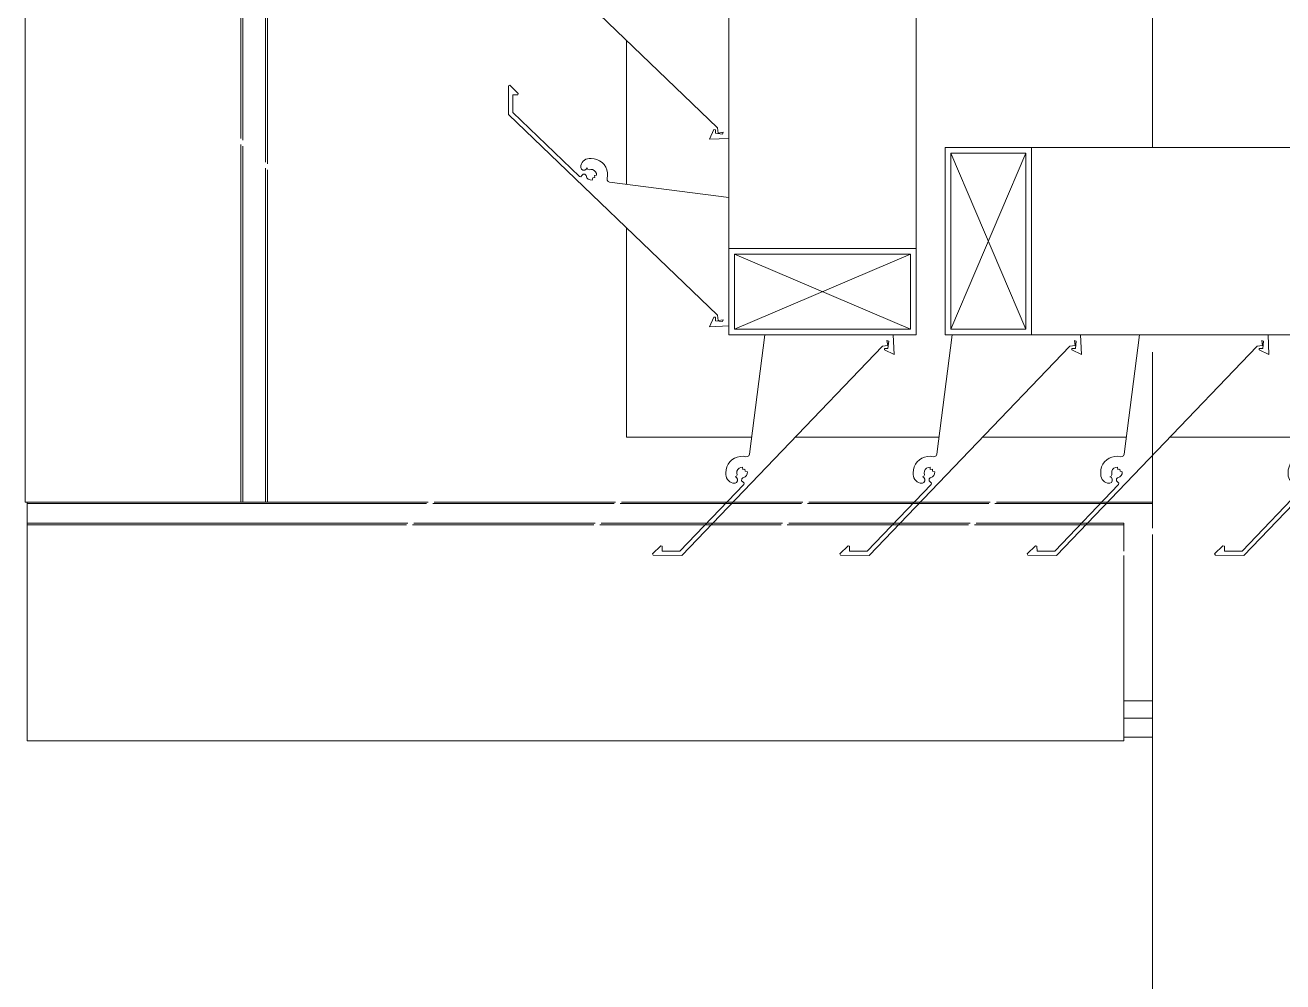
# Model space of a CAD drawing. Header units: millimetres. Extents: x -220592 to 404889, y -217665 to 38245.
# Drawn here: x 27509.5 to 27945.8, y -45091.6 to -44759.9 of the extents above; entities that cross this region are included whole.
import ezdxf

# ---------------------------------------------------------------- set-up
doc = ezdxf.new("R2010")
doc.units = ezdxf.units.MM
doc.linetypes.add('XKITLINE00', pattern=[0])
doc.layers.add('000 - 0_HIDE_OBJ_FRAMING_DEF_SUB_1', color=7, linetype='Continuous')
doc.layers.add('Part', color=7, linetype='Continuous', lineweight=0)

# ---------------------------------------------------------------- blocks, each defined once
blk = doc.blocks.new('*A13653')
at = {"layer": 'Part', "color": 7, "linetype": 'XKITLINE00', "lineweight": 0}
for p, q in [((-172.663349, 66.697415), (-172.663349, 67.196167)), ((-172.663349, 65.820805), (-172.663349, 66.546167)), ((-172.663349, 65.820805), (-172.229659, 65.820805)), ((-172.078411, 65.820805), (-171.579659, 65.820805)), ((-171.428411, 65.820805), (-170.929659, 65.820805)), ((-170.778411, 65.820805), (-170.279659, 65.820805))]:
    blk.add_line(p, q, dxfattribs=at)
blk = doc.blocks.new('*A13657')
at = {"layer": 'Part', "color": 7, "linetype": 'XKITLINE00', "lineweight": 0}
for p, q in [((-171.258652, 66.825501), (-161.638519, 66.825501)), ((-171.088523, 66.175501), (-170.884226, 66.175501)), ((-170.438523, 66.175501), (-170.234226, 66.175501))]:
    blk.add_line(p, q, dxfattribs=at)
blk = doc.blocks.new('*A13718')
at = {"layer": 'Part', "color": 7, "linetype": 'XKITLINE00', "lineweight": 0}
for p, q in [((-171.658652, 66.475475), (-171.658652, 77.756161)), ((-172.308652, 66.651982), (-172.308652, 66.856279))]:
    blk.add_line(p, q, dxfattribs=at)
blk = doc.blocks.new('*A13776')
at = {"layer": 'Part', "color": 7, "linetype": 'XKITLINE00', "lineweight": 0}
for p, q in [((-173.072824, 67.039018), (-173.073377, 66.939867)), ((-173.068143, 67.041486), (-173.072824, 67.039018)), ((-173.039494, 67.012598), (-173.068143, 67.041486)), ((-173.040579, 67.007677), (-173.039494, 67.012598)), ((-173.058341, 66.946233), (-173.057999, 67.00758)), ((-173.057999, 67.00758), (-173.040579, 67.007677)), ((-173.073377, 66.939867), (-172.348255, 66.243621)), ((-172.827326, 66.724831), (-173.058341, 66.946233)), ((-172.822163, 66.762893), (-172.822659, 66.755123)), ((-172.822659, 66.755123), (-172.820019, 66.749649)), ((-172.820428, 66.768389), (-172.822163, 66.762893)), ((-172.817674, 66.773452), (-172.820428, 66.768389)), ((-172.820019, 66.749649), (-172.814875, 66.746412)), ((-172.814002, 66.777895), (-172.817674, 66.773452)), ((-172.809549, 66.781553), (-172.814002, 66.777895)), ((-172.804479, 66.784293), (-172.809549, 66.781553)), ((-172.808797, 66.7464), (-172.803641, 66.749618)), ((-172.798978, 66.786012), (-172.804479, 66.784293)), ((-172.803641, 66.749618), (-172.800699, 66.75509)), ((-172.800699, 66.75509), (-172.798669, 66.750109)), ((-172.79325, 66.786648), (-172.798978, 66.786012)), ((-172.798669, 66.750109), (-172.793858, 66.747702)), ((-172.793858, 66.747702), (-172.78794, 66.748607)), ((-172.786451, 66.786746), (-172.79325, 66.786648)), ((-172.78794, 66.748607), (-172.78144, 66.748263)), ((-172.776238, 66.785961), (-172.786451, 66.786746)), ((-172.78144, 66.748263), (-172.775472, 66.745665)), ((-172.766337, 66.783338), (-172.776238, 66.785961)), ((-172.757074, 66.778965), (-172.766337, 66.783338)), ((-172.748758, 66.772986), (-172.757074, 66.778965)), ((-172.741662, 66.7656), (-172.748758, 66.772986)), ((-172.736022, 66.75705), (-172.741662, 66.7656)), ((-172.732024, 66.74762), (-172.736022, 66.75705)), ((-172.822166, 66.723739), (-172.827326, 66.724831)), ((-172.818512, 66.728366), (-172.822166, 66.723739)), ((-172.814048, 66.73222), (-172.818512, 66.728366)), ((-172.814875, 66.746412), (-172.808797, 66.7464)), ((-172.808154, 66.732014), (-172.814048, 66.73222)), ((-172.803971, 66.727857), (-172.808154, 66.732014)), ((-172.800857, 66.720283), (-172.803971, 66.727857)), ((-172.79619, 66.715497), (-172.800857, 66.720283)), ((-172.790114, 66.712707), (-172.79619, 66.715497)), ((-172.783442, 66.712284), (-172.790114, 66.712707)), ((-172.78112, 66.719675), (-172.783442, 66.712284)), ((-172.773955, 66.720619), (-172.78112, 66.719675)), ((-172.775472, 66.745665), (-172.77079, 66.741143)), ((-172.767418, 66.728785), (-172.775124, 66.727679)), ((-172.775124, 66.727679), (-172.773955, 66.720619)), ((-172.77079, 66.741143), (-172.767988, 66.735269)), ((-172.767988, 66.735269), (-172.767418, 66.728785)), ((-172.729801, 66.737621), (-172.732024, 66.74762)), ((-172.730912, 66.717251), (-172.729426, 66.727385)), ((-172.730672, 66.711728), (-172.730912, 66.717251)), ((-172.727536, 66.707177), (-172.730672, 66.711728)), ((-172.729426, 66.727385), (-172.729801, 66.737621)), ((-172.722461, 66.704987), (-172.727536, 66.707177)), ((-172.308455, 66.651957), (-172.722461, 66.704987)), ((-172.308462, 66.206287), (-172.308455, 66.651957)), ((-172.360613, 66.237152), (-172.376148, 66.203665)), ((-172.35549, 66.23674), (-172.360613, 66.237152)), ((-172.355361, 66.224549), (-172.35549, 66.23674)), ((-172.355361, 66.224549), (-172.330378, 66.221409)), ((-172.348255, 66.243621), (-172.345358, 66.225078)), ((-172.345358, 66.225078), (-172.328342, 66.227982)), ((-172.328342, 66.227982), (-172.330378, 66.221409)), ((-172.376148, 66.203665), (-172.308462, 66.206287))]:
    blk.add_line(p, q, dxfattribs=at)
blk = doc.blocks.new('*A13777')
at = {"layer": 'Part', "color": 7, "linetype": 'XKITLINE00', "lineweight": 0}
for p, q in [((-173.072824, 67.689018), (-173.073377, 67.589867)), ((-173.068143, 67.691486), (-173.072824, 67.689018)), ((-173.039494, 67.662598), (-173.068143, 67.691486)), ((-173.058341, 67.596233), (-173.057999, 67.65758)), ((-173.057999, 67.65758), (-173.040579, 67.657677)), ((-173.040579, 67.657677), (-173.039494, 67.662598)), ((-173.073377, 67.589867), (-172.348255, 66.893621)), ((-172.827326, 67.374831), (-173.058341, 67.596233)), ((-172.822163, 67.412893), (-172.822659, 67.405123)), ((-172.822659, 67.405123), (-172.820019, 67.399649)), ((-172.820428, 67.418389), (-172.822163, 67.412893)), ((-172.817674, 67.423452), (-172.820428, 67.418389)), ((-172.814002, 67.427895), (-172.817674, 67.423452)), ((-172.809549, 67.431553), (-172.814002, 67.427895)), ((-172.804479, 67.434293), (-172.809549, 67.431553)), ((-172.798978, 67.436012), (-172.804479, 67.434293)), ((-172.803641, 67.399618), (-172.800699, 67.40509)), ((-172.800699, 67.40509), (-172.798669, 67.400109)), ((-172.79325, 67.436648), (-172.798978, 67.436012)), ((-172.786451, 67.436746), (-172.79325, 67.436648)), ((-172.776238, 67.435961), (-172.786451, 67.436746)), ((-172.766337, 67.433338), (-172.776238, 67.435961)), ((-172.757074, 67.428965), (-172.766337, 67.433338)), ((-172.748758, 67.422986), (-172.757074, 67.428965)), ((-172.741662, 67.4156), (-172.748758, 67.422986)), ((-172.736022, 67.40705), (-172.741662, 67.4156)), ((-172.732024, 67.39762), (-172.736022, 67.40705)), ((-172.822166, 67.373739), (-172.827326, 67.374831)), ((-172.818512, 67.378366), (-172.822166, 67.373739)), ((-172.820019, 67.399649), (-172.814875, 67.396412)), ((-172.814048, 67.38222), (-172.818512, 67.378366)), ((-172.814875, 67.396412), (-172.808797, 67.3964)), ((-172.808154, 67.382014), (-172.814048, 67.38222)), ((-172.808797, 67.3964), (-172.803641, 67.399618)), ((-172.803971, 67.377857), (-172.808154, 67.382014)), ((-172.800857, 67.370283), (-172.803971, 67.377857)), ((-172.79619, 67.365497), (-172.800857, 67.370283)), ((-172.798669, 67.400109), (-172.793858, 67.397702)), ((-172.790114, 67.362707), (-172.79619, 67.365497)), ((-172.793858, 67.397702), (-172.78794, 67.398607)), ((-172.783442, 67.362284), (-172.790114, 67.362707)), ((-172.78794, 67.398607), (-172.78144, 67.398263)), ((-172.78112, 67.369675), (-172.783442, 67.362284)), ((-172.78144, 67.398263), (-172.775472, 67.395665)), ((-172.773955, 67.370619), (-172.78112, 67.369675)), ((-172.775472, 67.395665), (-172.77079, 67.391143)), ((-172.767418, 67.378785), (-172.775124, 67.377679)), ((-172.775124, 67.377679), (-172.773955, 67.370619)), ((-172.77079, 67.391143), (-172.767988, 67.385269)), ((-172.767988, 67.385269), (-172.767418, 67.378785)), ((-172.729801, 67.387621), (-172.732024, 67.39762)), ((-172.730912, 67.367251), (-172.729426, 67.377385)), ((-172.730672, 67.361728), (-172.730912, 67.367251)), ((-172.727536, 67.357177), (-172.730672, 67.361728)), ((-172.729426, 67.377385), (-172.729801, 67.387621)), ((-172.722461, 67.354987), (-172.727536, 67.357177)), ((-172.308455, 67.301957), (-172.722461, 67.354987)), ((-172.308462, 66.856287), (-172.308455, 67.301957)), ((-172.360613, 66.887152), (-172.376148, 66.853665)), ((-172.35549, 66.88674), (-172.360613, 66.887152)), ((-172.355361, 66.874549), (-172.35549, 66.88674)), ((-172.348255, 66.893621), (-172.345358, 66.875078)), ((-172.376148, 66.853665), (-172.308462, 66.856287)), ((-172.355361, 66.874549), (-172.330378, 66.871409)), ((-172.345358, 66.875078), (-172.328342, 66.877982)), ((-172.328342, 66.877982), (-172.330378, 66.871409))]:
    blk.add_line(p, q, dxfattribs=at)
blk = doc.blocks.new('*A13788')
at = {"layer": 'Part', "color": 7, "linetype": 'XKITLINE00', "lineweight": 0}
for p, q in [((-172.308652, 66.175475), (-172.308652, 66.475475)), ((-171.658652, 66.475475), (-172.308652, 66.475475)), ((-172.288652, 66.195475), (-171.678652, 66.455475)), ((-172.288652, 66.455475), (-171.678652, 66.195475)), ((-172.288652, 66.195475), (-172.288652, 66.455475)), ((-172.288652, 66.455475), (-171.678652, 66.455475)), ((-171.678652, 66.455475), (-171.678652, 66.195475)), ((-171.658652, 66.175475), (-171.658652, 66.475475)), ((-171.678652, 66.195475), (-172.288652, 66.195475)), ((-172.308652, 66.175475), (-171.658652, 66.175475))]:
    blk.add_line(p, q, dxfattribs=at)
blk = doc.blocks.new('*A13792')
at = {"layer": 'Part', "color": 7, "linetype": 'XKITLINE00', "lineweight": 0}
for p, q in [((-170.234201, 66.175699), (-170.287231, 65.761693)), ((-169.788531, 66.175691), (-170.234201, 66.175699)), ((-169.825865, 66.135899), (-169.807322, 66.138796)), ((-169.807322, 66.138796), (-169.810226, 66.155812)), ((-169.810226, 66.155812), (-169.803653, 66.153776)), ((-169.806793, 66.128793), (-169.803653, 66.153776)), ((-169.785909, 66.108006), (-169.788531, 66.175691)), ((-170.522111, 65.410777), (-169.825865, 66.135899)), ((-169.818984, 66.128664), (-169.819396, 66.123541)), ((-169.819396, 66.123541), (-169.785909, 66.108006)), ((-169.806793, 66.128793), (-169.818984, 66.128664)), ((-170.339294, 65.748132), (-170.347844, 65.742492)), ((-170.329864, 65.75213), (-170.339294, 65.748132)), ((-170.319865, 65.754353), (-170.329864, 65.75213)), ((-170.309629, 65.754728), (-170.319865, 65.754353)), ((-170.299495, 65.753242), (-170.309629, 65.754728)), ((-170.293972, 65.753481), (-170.299495, 65.753242)), ((-170.289421, 65.756618), (-170.293972, 65.753481)), ((-170.287231, 65.761693), (-170.289421, 65.756618)), ((-170.368205, 65.707916), (-170.36899, 65.697703)), ((-170.365582, 65.717817), (-170.368205, 65.707916)), ((-170.361209, 65.727079), (-170.365582, 65.717817)), ((-170.355231, 65.735396), (-170.361209, 65.727079)), ((-170.347844, 65.742492), (-170.355231, 65.735396)), ((-170.330851, 65.696214), (-170.330507, 65.702714)), ((-170.330507, 65.702714), (-170.327909, 65.708682)), ((-170.327909, 65.708682), (-170.323387, 65.713364)), ((-170.323387, 65.713364), (-170.317513, 65.716166)), ((-170.317513, 65.716166), (-170.311029, 65.716735)), ((-170.311029, 65.716735), (-170.309923, 65.709029)), ((-170.309923, 65.709029), (-170.302863, 65.710199)), ((-170.302863, 65.710199), (-170.301919, 65.703034)), ((-170.301919, 65.703034), (-170.294528, 65.700712)), ((-170.294528, 65.700712), (-170.294951, 65.69404)), ((-170.36899, 65.697703), (-170.368892, 65.690904)), ((-170.368892, 65.690904), (-170.368256, 65.685176)), ((-170.368256, 65.685176), (-170.366537, 65.679675)), ((-170.366537, 65.679675), (-170.363797, 65.674605)), ((-170.363797, 65.674605), (-170.360139, 65.670151)), ((-170.360139, 65.670151), (-170.355696, 65.66648)), ((-170.355696, 65.66648), (-170.350633, 65.663726)), ((-170.350633, 65.663726), (-170.345137, 65.661991)), ((-170.345137, 65.661991), (-170.337367, 65.661495)), ((-170.337367, 65.661495), (-170.331893, 65.664135)), ((-170.337334, 65.683455), (-170.332353, 65.685485)), ((-170.331862, 65.680513), (-170.337334, 65.683455)), ((-170.332353, 65.685485), (-170.329946, 65.690296)), ((-170.331893, 65.664135), (-170.328656, 65.669279)), ((-170.328644, 65.675356), (-170.331862, 65.680513)), ((-170.329946, 65.690296), (-170.330851, 65.696214)), ((-170.328656, 65.669279), (-170.328644, 65.675356)), ((-170.314258, 65.676), (-170.314464, 65.670106)), ((-170.314464, 65.670106), (-170.31061, 65.665642)), ((-170.310101, 65.680183), (-170.314258, 65.676)), ((-170.31061, 65.665642), (-170.305983, 65.661987)), ((-170.302527, 65.683297), (-170.310101, 65.680183)), ((-170.305983, 65.661987), (-170.307075, 65.656828)), ((-170.297741, 65.687964), (-170.302527, 65.683297)), ((-170.294951, 65.69404), (-170.297741, 65.687964)), ((-170.307075, 65.656828), (-170.528477, 65.425812)), ((-170.594842, 65.44466), (-170.62373, 65.416011)), ((-170.589921, 65.443575), (-170.594842, 65.44466)), ((-170.589824, 65.426155), (-170.589921, 65.443575)), ((-170.62373, 65.416011), (-170.621262, 65.41133)), ((-170.621262, 65.41133), (-170.522111, 65.410777)), ((-170.528477, 65.425812), (-170.589824, 65.426155))]:
    blk.add_line(p, q, dxfattribs=at)
blk = doc.blocks.new('*A13793')
at = {"layer": 'Part', "color": 7, "linetype": 'XKITLINE00', "lineweight": 0}
for p, q in [((-170.884201, 66.175699), (-170.937231, 65.761693)), ((-170.438531, 66.175691), (-170.884201, 66.175699)), ((-170.475865, 66.135899), (-170.457322, 66.138796)), ((-170.457322, 66.138796), (-170.460226, 66.155812)), ((-170.460226, 66.155812), (-170.453653, 66.153776)), ((-170.456793, 66.128793), (-170.453653, 66.153776)), ((-170.435909, 66.108006), (-170.438531, 66.175691)), ((-171.172111, 65.410777), (-170.475865, 66.135899)), ((-170.468984, 66.128664), (-170.469396, 66.123541)), ((-170.469396, 66.123541), (-170.435909, 66.108006)), ((-170.456793, 66.128793), (-170.468984, 66.128664)), ((-170.989294, 65.748132), (-170.997844, 65.742492)), ((-170.979864, 65.75213), (-170.989294, 65.748132)), ((-170.969865, 65.754353), (-170.979864, 65.75213)), ((-170.959629, 65.754728), (-170.969865, 65.754353)), ((-170.949495, 65.753242), (-170.959629, 65.754728)), ((-170.943972, 65.753481), (-170.949495, 65.753242)), ((-170.939421, 65.756618), (-170.943972, 65.753481)), ((-170.937231, 65.761693), (-170.939421, 65.756618)), ((-171.018205, 65.707916), (-171.01899, 65.697703)), ((-171.015582, 65.717817), (-171.018205, 65.707916)), ((-171.011209, 65.727079), (-171.015582, 65.717817)), ((-171.005231, 65.735396), (-171.011209, 65.727079)), ((-170.997844, 65.742492), (-171.005231, 65.735396)), ((-170.980851, 65.696214), (-170.980507, 65.702714)), ((-170.980507, 65.702714), (-170.977909, 65.708682)), ((-170.977909, 65.708682), (-170.973387, 65.713364)), ((-170.973387, 65.713364), (-170.967513, 65.716166)), ((-170.967513, 65.716166), (-170.961029, 65.716735)), ((-170.961029, 65.716735), (-170.959923, 65.709029)), ((-170.959923, 65.709029), (-170.952863, 65.710199)), ((-170.952863, 65.710199), (-170.951919, 65.703034)), ((-170.951919, 65.703034), (-170.944528, 65.700712)), ((-170.944528, 65.700712), (-170.944951, 65.69404)), ((-171.01899, 65.697703), (-171.018892, 65.690904)), ((-171.018892, 65.690904), (-171.018256, 65.685176)), ((-171.018256, 65.685176), (-171.016537, 65.679675)), ((-171.016537, 65.679675), (-171.013797, 65.674605)), ((-171.013797, 65.674605), (-171.010139, 65.670151)), ((-171.010139, 65.670151), (-171.005696, 65.66648)), ((-171.005696, 65.66648), (-171.000633, 65.663726)), ((-171.000633, 65.663726), (-170.995137, 65.661991)), ((-170.995137, 65.661991), (-170.987367, 65.661495)), ((-170.987367, 65.661495), (-170.981893, 65.664135)), ((-170.987334, 65.683455), (-170.982353, 65.685485)), ((-170.981862, 65.680513), (-170.987334, 65.683455)), ((-170.982353, 65.685485), (-170.979946, 65.690296)), ((-170.981893, 65.664135), (-170.978656, 65.669279)), ((-170.978644, 65.675356), (-170.981862, 65.680513)), ((-170.979946, 65.690296), (-170.980851, 65.696214)), ((-170.978656, 65.669279), (-170.978644, 65.675356)), ((-170.964258, 65.676), (-170.964464, 65.670106)), ((-170.964464, 65.670106), (-170.96061, 65.665642)), ((-170.960101, 65.680183), (-170.964258, 65.676)), ((-170.96061, 65.665642), (-170.955983, 65.661987)), ((-170.952527, 65.683297), (-170.960101, 65.680183)), ((-170.955983, 65.661987), (-170.957075, 65.656828)), ((-170.947741, 65.687964), (-170.952527, 65.683297)), ((-170.944951, 65.69404), (-170.947741, 65.687964)), ((-170.957075, 65.656828), (-171.178477, 65.425812)), ((-171.244842, 65.44466), (-171.27373, 65.416011)), ((-171.239921, 65.443575), (-171.244842, 65.44466)), ((-171.239824, 65.426155), (-171.239921, 65.443575)), ((-171.27373, 65.416011), (-171.271262, 65.41133)), ((-171.271262, 65.41133), (-171.172111, 65.410777)), ((-171.178477, 65.425812), (-171.239824, 65.426155))]:
    blk.add_line(p, q, dxfattribs=at)
blk = doc.blocks.new('*A13794')
at = {"layer": 'Part', "color": 7, "linetype": 'XKITLINE00', "lineweight": 0}
for p, q in [((-171.534201, 66.175699), (-171.587231, 65.761693)), ((-171.088531, 66.175691), (-171.534201, 66.175699)), ((-171.125865, 66.135899), (-171.107322, 66.138796)), ((-171.107322, 66.138796), (-171.110226, 66.155812)), ((-171.110226, 66.155812), (-171.103653, 66.153776)), ((-171.106793, 66.128793), (-171.103653, 66.153776)), ((-171.085909, 66.108006), (-171.088531, 66.175691)), ((-171.822111, 65.410777), (-171.125865, 66.135899)), ((-171.118984, 66.128664), (-171.119396, 66.123541)), ((-171.119396, 66.123541), (-171.085909, 66.108006)), ((-171.106793, 66.128793), (-171.118984, 66.128664)), ((-171.639294, 65.748132), (-171.647844, 65.742492)), ((-171.629864, 65.75213), (-171.639294, 65.748132)), ((-171.619865, 65.754353), (-171.629864, 65.75213)), ((-171.609629, 65.754728), (-171.619865, 65.754353)), ((-171.599495, 65.753242), (-171.609629, 65.754728)), ((-171.593972, 65.753481), (-171.599495, 65.753242)), ((-171.589421, 65.756618), (-171.593972, 65.753481)), ((-171.587231, 65.761693), (-171.589421, 65.756618)), ((-171.668205, 65.707916), (-171.66899, 65.697703)), ((-171.665582, 65.717817), (-171.668205, 65.707916)), ((-171.661209, 65.727079), (-171.665582, 65.717817)), ((-171.655231, 65.735396), (-171.661209, 65.727079)), ((-171.647844, 65.742492), (-171.655231, 65.735396)), ((-171.630851, 65.696214), (-171.630507, 65.702714)), ((-171.630507, 65.702714), (-171.627909, 65.708682)), ((-171.627909, 65.708682), (-171.623387, 65.713364)), ((-171.623387, 65.713364), (-171.617513, 65.716166)), ((-171.617513, 65.716166), (-171.611029, 65.716735)), ((-171.611029, 65.716735), (-171.609923, 65.709029)), ((-171.609923, 65.709029), (-171.602863, 65.710199)), ((-171.602863, 65.710199), (-171.601919, 65.703034)), ((-171.601919, 65.703034), (-171.594528, 65.700712)), ((-171.594528, 65.700712), (-171.594951, 65.69404)), ((-171.66899, 65.697703), (-171.668892, 65.690904)), ((-171.668892, 65.690904), (-171.668256, 65.685176)), ((-171.668256, 65.685176), (-171.666537, 65.679675)), ((-171.666537, 65.679675), (-171.663797, 65.674605)), ((-171.663797, 65.674605), (-171.660139, 65.670151)), ((-171.660139, 65.670151), (-171.655696, 65.66648)), ((-171.655696, 65.66648), (-171.650633, 65.663726)), ((-171.650633, 65.663726), (-171.645137, 65.661991)), ((-171.645137, 65.661991), (-171.637367, 65.661495)), ((-171.637367, 65.661495), (-171.631893, 65.664135)), ((-171.637334, 65.683455), (-171.632353, 65.685485)), ((-171.631862, 65.680513), (-171.637334, 65.683455)), ((-171.632353, 65.685485), (-171.629946, 65.690296)), ((-171.631893, 65.664135), (-171.628656, 65.669279)), ((-171.628644, 65.675356), (-171.631862, 65.680513)), ((-171.629946, 65.690296), (-171.630851, 65.696214)), ((-171.628656, 65.669279), (-171.628644, 65.675356)), ((-171.614258, 65.676), (-171.614464, 65.670106)), ((-171.614464, 65.670106), (-171.61061, 65.665642)), ((-171.610101, 65.680183), (-171.614258, 65.676)), ((-171.61061, 65.665642), (-171.605983, 65.661987)), ((-171.602527, 65.683297), (-171.610101, 65.680183)), ((-171.605983, 65.661987), (-171.607075, 65.656828)), ((-171.597741, 65.687964), (-171.602527, 65.683297)), ((-171.594951, 65.69404), (-171.597741, 65.687964)), ((-171.607075, 65.656828), (-171.828477, 65.425812)), ((-171.894842, 65.44466), (-171.92373, 65.416011)), ((-171.889921, 65.443575), (-171.894842, 65.44466)), ((-171.889824, 65.426155), (-171.889921, 65.443575)), ((-171.92373, 65.416011), (-171.921262, 65.41133)), ((-171.921262, 65.41133), (-171.822111, 65.410777)), ((-171.828477, 65.425812), (-171.889824, 65.426155))]:
    blk.add_line(p, q, dxfattribs=at)
blk = doc.blocks.new('*A13795')
at = {"layer": 'Part', "color": 7, "linetype": 'XKITLINE00', "lineweight": 0}
for p, q in [((-172.184201, 66.175699), (-172.237231, 65.761693)), ((-171.738531, 66.175691), (-172.184201, 66.175699)), ((-171.775865, 66.135899), (-171.757322, 66.138796)), ((-171.757322, 66.138796), (-171.760226, 66.155812)), ((-171.760226, 66.155812), (-171.753653, 66.153776)), ((-171.756793, 66.128793), (-171.753653, 66.153776)), ((-171.735909, 66.108006), (-171.738531, 66.175691)), ((-172.472111, 65.410777), (-171.775865, 66.135899)), ((-171.768984, 66.128664), (-171.769396, 66.123541)), ((-171.769396, 66.123541), (-171.735909, 66.108006)), ((-171.756793, 66.128793), (-171.768984, 66.128664)), ((-172.289294, 65.748132), (-172.297844, 65.742492)), ((-172.279864, 65.75213), (-172.289294, 65.748132)), ((-172.269865, 65.754353), (-172.279864, 65.75213)), ((-172.259629, 65.754728), (-172.269865, 65.754353)), ((-172.249495, 65.753242), (-172.259629, 65.754728)), ((-172.243972, 65.753481), (-172.249495, 65.753242)), ((-172.239421, 65.756618), (-172.243972, 65.753481)), ((-172.237231, 65.761693), (-172.239421, 65.756618)), ((-172.318205, 65.707916), (-172.31899, 65.697703)), ((-172.315582, 65.717817), (-172.318205, 65.707916)), ((-172.311209, 65.727079), (-172.315582, 65.717817)), ((-172.305231, 65.735396), (-172.311209, 65.727079)), ((-172.297844, 65.742492), (-172.305231, 65.735396)), ((-172.280851, 65.696214), (-172.280507, 65.702714)), ((-172.280507, 65.702714), (-172.277909, 65.708682)), ((-172.277909, 65.708682), (-172.273387, 65.713364)), ((-172.273387, 65.713364), (-172.267513, 65.716166)), ((-172.267513, 65.716166), (-172.261029, 65.716735)), ((-172.261029, 65.716735), (-172.259923, 65.709029)), ((-172.259923, 65.709029), (-172.252863, 65.710199)), ((-172.252863, 65.710199), (-172.251919, 65.703034)), ((-172.251919, 65.703034), (-172.244528, 65.700712)), ((-172.244528, 65.700712), (-172.244951, 65.69404)), ((-172.31899, 65.697703), (-172.318892, 65.690904)), ((-172.318892, 65.690904), (-172.318256, 65.685176)), ((-172.318256, 65.685176), (-172.316537, 65.679675)), ((-172.316537, 65.679675), (-172.313797, 65.674605)), ((-172.313797, 65.674605), (-172.310139, 65.670151)), ((-172.310139, 65.670151), (-172.305696, 65.66648)), ((-172.305696, 65.66648), (-172.300633, 65.663726)), ((-172.300633, 65.663726), (-172.295137, 65.661991)), ((-172.295137, 65.661991), (-172.287367, 65.661495)), ((-172.287367, 65.661495), (-172.281893, 65.664135)), ((-172.287334, 65.683455), (-172.282353, 65.685485)), ((-172.281862, 65.680513), (-172.287334, 65.683455)), ((-172.282353, 65.685485), (-172.279946, 65.690296)), ((-172.281893, 65.664135), (-172.278656, 65.669279)), ((-172.278644, 65.675356), (-172.281862, 65.680513)), ((-172.279946, 65.690296), (-172.280851, 65.696214)), ((-172.278656, 65.669279), (-172.278644, 65.675356)), ((-172.264258, 65.676), (-172.264464, 65.670106)), ((-172.264464, 65.670106), (-172.26061, 65.665642)), ((-172.260101, 65.680183), (-172.264258, 65.676)), ((-172.26061, 65.665642), (-172.255983, 65.661987)), ((-172.252527, 65.683297), (-172.260101, 65.680183)), ((-172.255983, 65.661987), (-172.257075, 65.656828)), ((-172.247741, 65.687964), (-172.252527, 65.683297)), ((-172.244951, 65.69404), (-172.247741, 65.687964)), ((-172.257075, 65.656828), (-172.478477, 65.425812)), ((-172.544842, 65.44466), (-172.57373, 65.416011)), ((-172.539921, 65.443575), (-172.544842, 65.44466)), ((-172.539824, 65.426155), (-172.539921, 65.443575)), ((-172.57373, 65.416011), (-172.571262, 65.41133)), ((-172.571262, 65.41133), (-172.472111, 65.410777)), ((-172.478477, 65.425812), (-172.539824, 65.426155))]:
    blk.add_line(p, q, dxfattribs=at)
blk = doc.blocks.new('*A13796')
at = {"layer": 'Part', "color": 7, "linetype": 'XKITLINE00', "lineweight": 0}
for p, q in [((-171.258652, 66.825501), (-171.558652, 66.825501)), ((-171.558652, 66.825501), (-171.558652, 66.175501)), ((-171.538652, 66.195501), (-171.278652, 66.805501)), ((-171.278652, 66.195501), (-171.538652, 66.805501)), ((-171.538652, 66.195501), (-171.538652, 66.805501)), ((-171.538652, 66.805501), (-171.278652, 66.805501)), ((-171.278652, 66.805501), (-171.278652, 66.195501)), ((-171.258652, 66.175501), (-171.258652, 66.825501)), ((-171.278652, 66.195501), (-171.538652, 66.195501)), ((-171.558652, 66.175501), (-171.258652, 66.175501))]:
    blk.add_line(p, q, dxfattribs=at)
blk = doc.blocks.new('*A13775')
at = {"layer": '000 - 0_HIDE_OBJ_FRAMING_DEF_SUB_1', "color": 7, "linetype": 'XKITLINE00', "lineweight": 0}
for p, q in [((-169.802542, 66.825501), (-169.802542, 67.320789)), ((-169.802542, 65.505044), (-169.802542, 66.115723)), ((-169.802542, 51.974805), (-169.802542, 65.483231))]:
    blk.add_line(p, q, dxfattribs=at)
blk = doc.blocks.new('*A13799')
at = {"layer": '000 - 0_HIDE_OBJ_FRAMING_DEF_SUB_1', "color": 7, "linetype": 'XKITLINE00', "lineweight": 0}
for p, q in [((-173.697937, 70.088511), (-173.697937, 70.188511)), ((-173.633058, 70.088511), (-173.633058, 70.188511)), ((-173.562852, 70.088511), (-173.562852, 70.188511)), ((-172.87913, 70.024479), (-172.87913, 70.188511)), ((-172.873025, 70.018628), (-172.873025, 70.188511)), ((-173.713199, 65.595903), (-173.713199, 70.088511)), ((-173.713199, 70.088511), (-172.967818, 70.088511)), ((-172.964598, 69.456391), (-172.964598, 70.08542)), ((-172.958493, 69.45054), (-172.958493, 70.079558)), ((-172.87913, 69.374479), (-172.87913, 70.003355)), ((-172.873025, 69.368628), (-172.873025, 69.997493)), ((-172.964598, 68.806391), (-172.964598, 69.43542)), ((-172.958493, 68.80054), (-172.958493, 69.429558)), ((-172.87913, 68.724479), (-172.87913, 69.353355)), ((-172.873025, 68.718628), (-172.873025, 69.347493)), ((-172.964598, 68.156391), (-172.964598, 68.78542)), ((-172.958493, 68.15054), (-172.958493, 68.779558)), ((-172.87913, 68.074479), (-172.87913, 68.703355)), ((-172.873025, 68.068628), (-172.873025, 68.697493)), ((-172.964598, 67.506391), (-172.964598, 68.13542)), ((-172.958493, 67.50054), (-172.958493, 68.129558)), ((-172.87913, 67.424479), (-172.87913, 68.053355)), ((-172.873025, 67.418628), (-172.873025, 68.047493)), ((-172.964598, 66.856391), (-172.964598, 67.48542)), ((-172.958493, 66.85054), (-172.958493, 67.479558)), ((-172.87913, 66.774479), (-172.87913, 67.403355)), ((-172.873025, 66.768628), (-172.873025, 67.397493)), ((-172.964598, 65.595903), (-172.964598, 66.83542)), ((-172.958493, 65.595903), (-172.958493, 66.829558)), ((-172.87913, 65.595903), (-172.87913, 66.753355)), ((-172.873025, 65.595903), (-172.873025, 66.747493)), ((-172.87913, 65.595903), (-173.713199, 65.595903)), ((-172.874045, 65.595903), (-172.87913, 65.595903))]:
    blk.add_line(p, q, dxfattribs=at)
blk = doc.blocks.new('*A13800')
at = {"layer": '000 - 0_HIDE_OBJ_FRAMING_DEF_SUB_1', "color": 7, "linetype": 'XKITLINE00', "lineweight": 0}
for p, q in [((-173.705979, 65.595903), (-173.705979, 64.768427)), ((-173.705979, 65.590669), (-172.32048, 65.590669)), ((-172.874045, 65.595903), (-172.315465, 65.595903)), ((-172.299382, 65.590669), (-171.67048, 65.590669)), ((-172.294357, 65.595903), (-171.665465, 65.595903)), ((-171.649382, 65.590669), (-171.02048, 65.590669)), ((-171.644357, 65.595903), (-171.015465, 65.595903)), ((-170.999382, 65.590669), (-170.37048, 65.590669)), ((-170.994357, 65.595903), (-170.365465, 65.595903)), ((-170.349382, 65.590669), (-169.802542, 65.590669)), ((-170.344357, 65.595903), (-169.802542, 65.595903)), ((-173.705979, 65.522633), (-172.385686, 65.522633)), ((-173.705979, 65.517399), (-172.390702, 65.517399)), ((-172.369735, 65.517399), (-171.740702, 65.517399)), ((-172.364709, 65.522633), (-171.735686, 65.522633)), ((-171.719735, 65.517399), (-171.090702, 65.517399)), ((-171.714709, 65.522633), (-171.085686, 65.522633)), ((-171.069735, 65.517399), (-170.440702, 65.517399)), ((-171.064709, 65.522633), (-170.435686, 65.522633)), ((-170.419735, 65.517399), (-169.902542, 65.517399)), ((-170.414709, 65.522633), (-169.902542, 65.522633)), ((-169.902542, 65.517399), (-169.902542, 65.522633)), ((-169.902542, 65.425947), (-169.902542, 65.517399)), ((-169.902542, 64.768427), (-169.902542, 65.410947)), ((-169.902542, 64.906608), (-169.802542, 64.906608)), ((-169.902542, 64.846422), (-169.802542, 64.846422)), ((-173.705979, 64.768427), (-169.902542, 64.768427)), ((-169.902542, 64.781511), (-169.802542, 64.781511))]:
    blk.add_line(p, q, dxfattribs=at)
blk = doc.blocks.new('W-1-PP18-ST_20260402-011103_LOWER_PL')
at = {"layer": '000 - 0_HIDE_OBJ_FRAMING_DEF_SUB_1', "color": 7, "lineweight": 0, "xscale": 100, "yscale": 100, "zscale": 100}
for name in ['*A13799', '*A13775', '*A13800']:
    blk.add_blockref(name, (17759.3349, -35779.0805), dxfattribs=at)

msp = doc.modelspace()

# ---------------------------------------------------------------- block references
at = {"color": 7, "lineweight": 0, "xscale": 100, "yscale": 100, "zscale": 100}
for name in ['*A13718', '*A13777', '*A13653', '*A13776', '*A13796', '*A13657', '*A13788', '*A13795', '*A13794', '*A13793', '*A13792']:
    msp.add_blockref(name, (44984.4833, -51484.8507), dxfattribs=at)

# ---------------------------------------------------------------- next in the draw order: block references
at = {"layer": 'Defpoints', "color": 7}
msp.add_blockref('W-1-PP18-ST_20260402-011103_LOWER_PL', (27121.4984, -15705.7702), dxfattribs=at)

doc.saveas('drawing.dxf')
